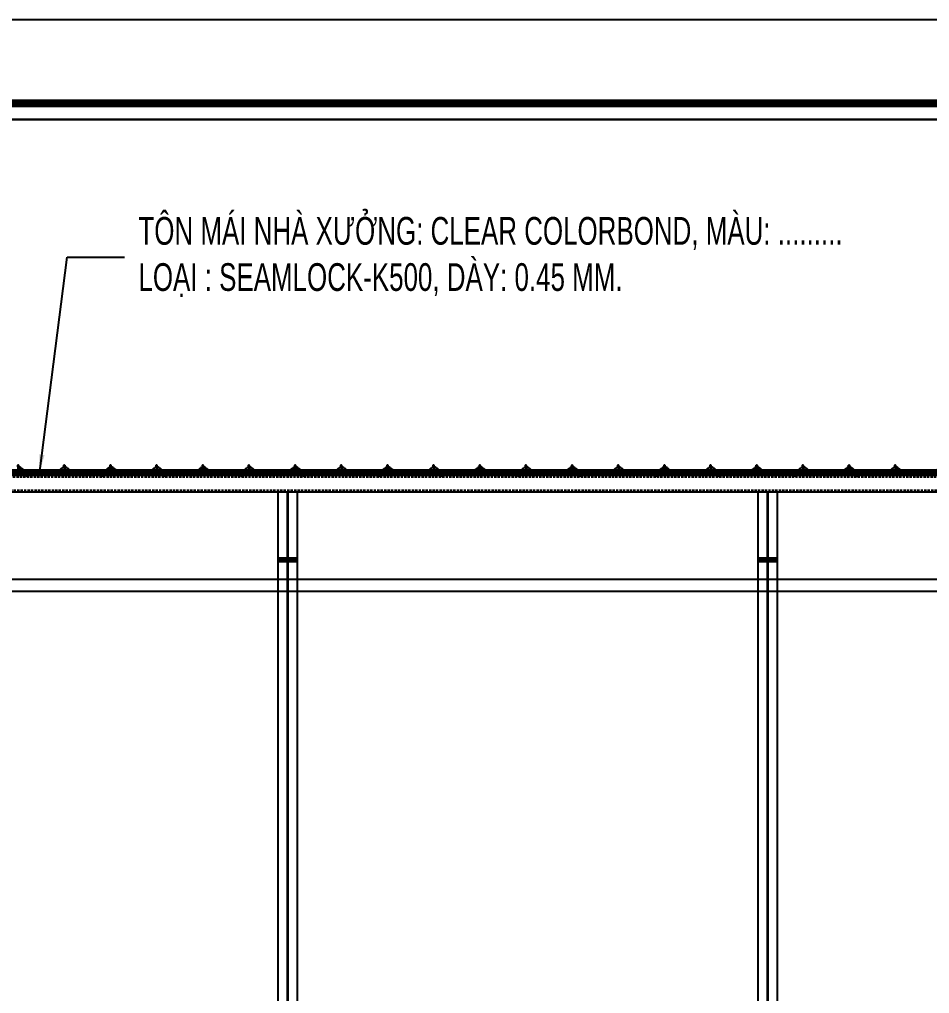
# Model space of a CAD drawing. Header units: inches. Extents: x 315041 to 662841, y -45540 to -35018.
# Drawn here: x 330507.5 to 330606.1, y -36266.6 to -36161.1 of the extents above; entities that cross this region are included whole.
import ezdxf

# ---------------------------------------------------------------- set-up
doc = ezdxf.new("R2010")
doc.units = ezdxf.units.IN
doc.header["$MEASUREMENT"] = 0
doc.linetypes.add('HIDDEN', pattern=[0.375, 0.25, -0.125])
for name, color, linetype in [('2', 2, 'Continuous'), ('3', 3, 'Continuous'), ('7', 7, 'Continuous'), ('8', 8, 'Continuous'), ('BAO KHUNG', 31, 'Continuous'), ('FLAT BAR', 1, 'Continuous'), ('STRUCTURE', 1, 'Continuous')]:
    doc.layers.add(name, color=color, linetype=linetype)
doc.styles.add('ST1H', font='vnshxh.shx', dxfattribs={"width": 0.7})
doc.dimstyles.new('3', dxfattribs={"dimtxt": 3.5, "dimasz": 1.8, "dimexe": 1, "dimexo": 0, "dimgap": 1, "dimtad": 1, "dimdec": 0, "dimlfac": 3, "dimzin": 0, "dimdsep": 46, "dimtxsty": 'ST1H', "dimblk": 'OBLIQUE', "dimcen": 1, "dimdle": 1, "dimclrd": 8, "dimclre": 8, "dimclrt": 3, "dimadec": 0, "dimazin": 0, "dimtfac": 1, "dimtdec": 0, "dimtix": 1, "dimtofl": 0, "dimtmove": 1, "dimatfit": 3, "dimfxl": 0.18, "dimtolj": 1, "dimtzin": 0, "dimlwd": -1, "dimlwe": -1, "dimarcsym": 1})

# ---------------------------------------------------------------- blocks, each defined once
blk = doc.blocks.new('A$C75D82031')
at = {"layer": '2', "color": 157, "linetype": 'Continuous'}
blk.add_lwpolyline([(0, 420), (594, 420), (594, 0), (0, 0)], close=True, dxfattribs=at)
at = {"layer": '7', "color": 147, "linetype": 'Continuous'}
blk.add_lwpolyline([(12.33, 57.61), (581.67, 57.61), (581.67, 409.19), (12.33, 409.19)], close=True, dxfattribs=at)
at = {"layer": 'BAO KHUNG', "color": 167, "linetype": 'Continuous', "const_width": 0.871}
blk.add_lwpolyline([(10.59, 9.07), (583.41, 9.07), (583.41, 410.93), (10.59, 410.93)], close=True, dxfattribs=at)
blk = doc.blocks.new('Short_Self_drilling')
at = {"layer": 'STRUCTURE', "color": 1, "linetype": 'Continuous'}
for p, q in [((6, 2), (-6, 2)), ((5, 4), (-5, 4)), ((-3, 3), (-5, 3)), ((3, 7), (-3, 7)), ((-3, 4), (-3, 7)), ((3, 3), (-3, 3)), ((-2, 3), (-2, 3)), ((6, 0), (0, 0)), ((2, 3), (2, 3)), ((2, -1), (2, 0)), ((3, 4), (3, 7)), ((5, 3), (3, 3)), ((3, -1), (-3, 0)), ((3, -3), (-3, -2)), ((3, -4), (-3, -3)), ((3, -6), (-3, -5)), ((3, -7), (-3, -6)), ((-2, -8), (-3, -8)), ((-2, -1), (-2, -1)), ((-2, -3), (-2, -2)), ((-2, -4), (-2, -4)), ((-2, -6), (-2, -5)), ((-2, -7), (-2, -7)), ((-2, -12), (-2, -8)), ((3, -9), (-1, -8)), ((2, -2), (2, -2)), ((2, -4), (2, -3)), ((2, -5), (2, -5)), ((2, -7), (2, -6)), ((2, -8), (2, -8)), ((2, -12), (2, -9))]:
    blk.add_line(p, q, dxfattribs=at)
blk.add_lwpolyline([(6, 1), (6, 2), (2, 3), (-2, 3), (-6, 2), (-6, 1)], close=True, dxfattribs=at)
for points in [[(-6, 1, -0.088869), (-6, 0), (0, 0)], [(0, 4), (0, 6, 0.338878), (-3, 6), (-3, 4)], [(3, 4), (3, 6, 0.338878), (0, 6), (0, 4)], [(0, -14), (-1, -12, -0.148657), (-1, -11), (-2, -8, -0.815006), (-1, -8, 0.150833), (-1, -9)], [(2, -12), (0, -14, -0.333596), (0, -14), (-2, -12)], [(2, -12), (2, -12, 0.52242), (1, -12), (0, -14)]]:
    blk.add_lwpolyline(points, format="xyb", dxfattribs=at)
for points in [[(3, -1), (2, -2), (-2, -1), (-3, 0), (-2, 0)], [(3, -3), (2, -3), (-2, -2), (-3, -2), (-2, -1), (2, -2), (3, -3)], [(3, -4), (2, -5), (-2, -4), (-3, -3), (-2, -3), (2, -4), (3, -4)], [(3, -6), (2, -6), (-2, -5), (-3, -5), (-2, -4), (2, -5), (3, -6)], [(3, -7), (2, -8), (-2, -7), (-3, -6), (-2, -6), (2, -7), (3, -7)], [(-2, -9), (-2, -8), (-3, -8), (-2, -7), (-2, -8)], [(-1, 0), (2, -1), (3, -1)], [(-1, -8), (2, -8), (3, -9)], [(3, -9), (2, -9), (-1, -9)]]:
    blk.add_lwpolyline(points, dxfattribs=at)
for centre, radius, start, end in [((-5, 3), 0.455, 109.7949, 250.2674), ((-3, 7), 0.429, 90.0311, 180.0311), ((3, 7), 0.429, 0.0311, 90.0311), ((5, 3), 0.435, 279.7276, 80.3347), ((10, 0), 3.74, 162.2963, 182.6103)]:
    blk.add_arc(centre, radius, start, end, dxfattribs=at)
blk = doc.blocks.new('A$C5F901649')
at = {"color": 3, "ltscale": 15}
blk.add_lwpolyline([(39.2, 32.6), (34, 32.6, -0.414214), (33.7, 32.9), (33.7, 38.9, 1), (31.7, 38.9), (31.7, 34.1, 0.564916), (32.7, 34.1), (32.7, 36.8), (33, 36.8), (33, 34.1, -0.737932), (31.3, 34.1), (31.3, 38.9, -1), (34, 38.9), (34, 32.9), (39.2, 32.9, -0.207596), (39.9, 32.6), (44.2, 28, 0.207596), (44.5, 27.9), (45.8, 27.9, -0.246585), (46.6, 27.5), (52.9, 21.7, 0.246585), (53.2, 21.6), (76.4, 21.6, 0.095415), (76.5, 21.6), (77.9, 22.2, -0.095415), (78.3, 22.2), (86.4, 22.2, -0.095415), (86.7, 22.2), (88.2, 21.6, 0.095415), (88.3, 21.6), (110.2, 21.6, 0.095415), (110.3, 21.6), (111.8, 22.2, -0.095415), (112.1, 22.2), (120.2, 22.2, -0.095415), (120.6, 22.2), (122, 21.6, 0.095415), (122.1, 21.6), (146.7, 21.6, 0.095415), (146.8, 21.6), (148.3, 22.2, -0.095415), (148.6, 22.2), (156.7, 22.2, -0.095415), (157.1, 22.2), (158.5, 21.6, 0.095415), (158.6, 21.6), (181.8, 21.6, 0.246585), (182.1, 21.7), (188.4, 27.5, -0.246585), (189.2, 27.9), (190.5, 27.9, 0.207596), (190.8, 28), (195.1, 32.6, -0.207596), (195.8, 32.9), (200, 32.9), (200, 38.9, 1), (199.3, 38.9), (199.3, 34.9, 1), (199.5, 34.9, -0.067331), (199.4, 35.9), (199.4, 37.3), (199.7, 37.3), (199.7, 36, 0.039103), (199.9, 34.9, -1), (199, 34.9), (199, 38.9, -1), (200.3, 38.9), (200.3, 32.9, -0.414214), (200, 32.6), (195.8, 32.6, 0.207596), (195.3, 32.4), (191, 27.8, -0.207596), (190.5, 27.6), (189.2, 27.6, 0.246585), (188.6, 27.3), (182.4, 21.5, -0.246585), (181.8, 21.2), (158.6, 21.2, -0.095415), (158.4, 21.3), (157, 21.9, 0.095415), (156.7, 21.9), (148.6, 21.9, 0.095415), (148.4, 21.9), (147, 21.3, -0.095415), (146.7, 21.2), (122.1, 21.2, -0.095415), (121.9, 21.3), (120.5, 21.9, 0.095415), (120.2, 21.9), (112.1, 21.9, 0.095415), (111.9, 21.9), (110.5, 21.3, -0.095415), (110.2, 21.2), (88.3, 21.2, -0.095415), (88, 21.3), (86.6, 21.9, 0.095415), (86.4, 21.9), (78.3, 21.9, 0.095415), (78, 21.9), (76.6, 21.3, -0.095415), (76.4, 21.2), (53.2, 21.2, -0.246585), (52.6, 21.5), (46.4, 27.3, 0.246585), (45.8, 27.6), (44.5, 27.6, -0.207596), (44, 27.8), (39.7, 32.4, 0.207596)], format="xyb", close=True, dxfattribs=at)
at = {"layer": 'FLAT BAR'}
blk.add_lwpolyline([(33.3, 38.9, 1), (32, 38.9), (32, 35), (31.7, 35), (31.7, 38.9, -1), (33.7, 38.9), (33.7, 32.6), (38.8, 32.6), (38.8, 32.2), (33.7, 32.2), (33.7, 21.6), (41.8, 21.6), (41.8, 21.2), (33.3, 21.2)], format="xyb", close=True, dxfattribs=at)
at = {"layer": 'FLAT BAR', "linetype": 'Continuous'}
blk.add_lwpolyline([(66.7, 4.6), (58.3, 4.6), (58.3, 21.2), (8.3, 21.2), (8.3, 4.6), (0, 4.6), (0, 3.6), (9.3, 3.6), (9.3, 20.2), (57.3, 20.2), (57.3, 3.6), (66.7, 3.6)], close=True, dxfattribs=at)
at = {"color": 1}
for p, xscale, yscale, zscale, rotation in [((4.2, 4.6), -0.3200000000824856, 0.3199999998323619, 0.32, 0.03112738804631476), ((37.7, 21.6), 0.3199999990920701, 0.3200000000651926, 0.3200000002560967, 359.9688729036745), ((62.5, 4.6), -0.3200000000824856, 0.3199999998323619, 0.32, 0.03112738804631476)]:
    blk.add_blockref('Short_Self_drilling', p, dxfattribs=dict(at, xscale=xscale, yscale=yscale, zscale=zscale, rotation=rotation))
blk = doc.blocks.new('A$C2213260D')
at = {"color": 9, "ltscale": 0.5}
for points in [[(0, 8.3, -1), (3.3, 8.3), (1.7, 1.7)], [(6.7, 8.3), (5, 1.7), (3.3, 8.3, -1)], [(6.7, 8.3, -1), (10, 8.3), (8.3, 1.7)], [(10, 8.3, -1), (13.3, 8.3), (11.7, 1.7)], [(16.7, 8.3), (15, 1.7), (13.3, 8.3, -1)], [(16.7, 8.3, -1), (20, 8.3), (18.3, 1.7)], [(20, 8.3, -1), (23.3, 8.3), (21.7, 1.7)], [(26.7, 8.3), (25, 1.7), (23.3, 8.3, -1)], [(26.7, 8.5, -1), (30, 8.5), (28.3, 1.8)], [(30, 8.3, -1), (33.3, 8.3), (31.7, 1.7)], [(36.7, 8.3), (35, 1.7), (33.3, 8.3, -1)], [(36.7, 8.3, -1), (40, 8.3), (38.3, 1.7)], [(40, 8.3, -1), (43.3, 8.3), (41.7, 1.7)], [(46.7, 8.3), (45, 1.7), (43.3, 8.3, -1)], [(46.7, 8.3, -1), (50, 8.3), (48.3, 1.7)], [(50, 8.3, -1), (53.3, 8.3), (51.7, 1.7)], [(56.7, 8.3), (55, 1.7), (53.3, 8.3, -1)], [(56.7, 8.5, -1), (60, 8.5), (58.3, 1.8)], [(60, 8.3, -1), (63.3, 8.3), (61.7, 1.7)], [(66.7, 8.3), (65, 1.7), (63.3, 8.3, -1)], [(66.7, 8.3, -1), (70, 8.3), (68.3, 1.7)], [(70, 8.3, -1), (73.3, 8.3), (71.7, 1.7)], [(76.7, 8.3), (75, 1.7), (73.3, 8.3, -1)], [(76.7, 8.3, -1), (80, 8.3), (78.3, 1.7)], [(80, 8.3, -1), (83.3, 8.3), (81.7, 1.7)], [(86.7, 8.3), (85, 1.7), (83.3, 8.3, -1)], [(86.7, 8.5, -1), (90, 8.5), (88.3, 1.8)], [(90, 8.3, -1), (93.3, 8.3), (91.7, 1.7)], [(96.7, 8.3), (95, 1.7), (93.3, 8.3, -1)], [(96.7, 8.3, -1), (100, 8.3), (98.3, 1.7)], [(100, 8.3, -1), (103.3, 8.3), (101.7, 1.7)], [(106.7, 8.3), (105, 1.7), (103.3, 8.3, -1)], [(106.7, 8.3, -1), (110, 8.3), (108.3, 1.7)], [(110, 8.3, -1), (113.3, 8.3), (111.7, 1.7)], [(116.7, 8.3), (115, 1.7), (113.3, 8.3, -1)], [(116.7, 8.5, -1), (120, 8.5), (118.3, 1.8)], [(120, 8.3, -1), (123.3, 8.3), (121.7, 1.7)], [(126.7, 8.3), (125, 1.7), (123.3, 8.3, -1)], [(126.7, 8.3, -1), (130, 8.3), (128.3, 1.7)], [(130, 8.3, -1), (133.3, 8.3), (131.7, 1.7)], [(136.7, 8.3), (135, 1.7), (133.3, 8.3, -1)], [(136.7, 8.3, -1), (140, 8.3), (138.3, 1.7)], [(140, 8.3, -1), (143.3, 8.3), (141.7, 1.7)], [(146.7, 8.3), (145, 1.7), (143.3, 8.3, -1)], [(146.7, 8.5, -1), (150, 8.5), (148.3, 1.8)], [(150, 8.3, -1), (153.3, 8.3), (151.7, 1.7)], [(156.7, 8.3), (155, 1.7), (153.3, 8.3, -1)], [(156.7, 8.3, -1), (160, 8.3), (158.3, 1.7)], [(160, 8.3, -1), (163.3, 8.3), (161.7, 1.7)], [(166.7, 8.3), (165, 1.7), (163.3, 8.3, -1)], [(166.7, 8.3, -1), (170, 8.3), (168.3, 1.7)], [(170, 8.3, -1), (173.3, 8.3), (171.7, 1.7)], [(176.7, 8.3), (175, 1.7), (173.3, 8.3, -1)], [(176.7, 8.5, -1), (180, 8.5), (178.3, 1.8)], [(180, 8.3, -1), (183.3, 8.3), (181.7, 1.7)], [(186.7, 8.3), (185, 1.7), (183.3, 8.3, -1)], [(186.7, 8.3, -1), (190, 8.3), (188.3, 1.7)], [(190, 8.3, -1), (193.3, 8.3), (191.7, 1.7)], [(196.7, 8.3), (195, 1.7), (193.3, 8.3, -1)], [(196.7, 8.3, -1), (200, 8.3), (198.3, 1.7)], [(200, 8.3, -1), (203.3, 8.3), (201.7, 1.7)], [(206.7, 8.3), (205, 1.7), (203.3, 8.3, -1)], [(206.7, 8.5, -1), (210, 8.5), (208.3, 1.8)], [(210, 8.3, -1), (213.3, 8.3), (211.7, 1.7)], [(216.7, 8.3), (215, 1.7), (213.3, 8.3, -1)], [(216.7, 8.3, -1), (220, 8.3), (218.3, 1.7)], [(220, 8.3, -1), (223.3, 8.3), (221.7, 1.7)], [(226.7, 8.3), (225, 1.7), (223.3, 8.3, -1)], [(226.7, 8.3, -1), (230, 8.3), (228.3, 1.7)], [(230, 8.3, -1), (233.3, 8.3), (231.7, 1.7)], [(236.7, 8.3), (235, 1.7), (233.3, 8.3, -1)], [(236.7, 8.5, -1), (240, 8.5), (238.3, 1.8)], [(240, 8.3, -1), (243.3, 8.3), (241.7, 1.7)], [(246.7, 8.3), (245, 1.7), (243.3, 8.3, -1)], [(246.7, 8.3, -1), (250, 8.3), (248.3, 1.7)], [(250, 8.3, -1), (253.3, 8.3), (251.7, 1.7)], [(256.7, 8.3), (255, 1.7), (253.3, 8.3, -1)], [(256.7, 8.3, -1), (260, 8.3), (258.3, 1.7)], [(260, 8.3, -1), (263.3, 8.3), (261.7, 1.7)], [(266.7, 8.3), (265, 1.7), (263.3, 8.3, -1)], [(266.7, 8.5, -1), (270, 8.5), (268.3, 1.8)], [(270, 8.3, -1), (273.3, 8.3), (271.7, 1.7)], [(276.7, 8.3), (275, 1.7), (273.3, 8.3, -1)], [(276.7, 8.3, -1), (280, 8.3), (278.3, 1.7)], [(280, 8.3, -1), (283.3, 8.3), (281.7, 1.7)], [(286.7, 8.3), (285, 1.7), (283.3, 8.3, -1)], [(286.7, 8.3, -1), (290, 8.3), (288.3, 1.7)], [(290, 8.3, -1), (293.3, 8.3), (291.7, 1.7)], [(296.7, 8.3), (295, 1.7), (293.3, 8.3, -1)], [(296.7, 8.5, -1), (300, 8.5), (298.3, 1.8)], [(300, 8.3, -1), (303.3, 8.3), (301.7, 1.7)], [(306.7, 8.3), (305, 1.7), (303.3, 8.3, -1)], [(306.7, 8.3, -1), (310, 8.3), (308.3, 1.7)], [(310, 8.3, -1), (313.3, 8.3), (311.7, 1.7)], [(316.7, 8.3), (315, 1.7), (313.3, 8.3, -1)], [(316.7, 8.3, -1), (320, 8.3), (318.3, 1.7)], [(320, 8.3, -1), (323.3, 8.3), (321.7, 1.7)], [(326.7, 8.3), (325, 1.7), (323.3, 8.3, -1)], [(326.7, 8.5, -1), (330, 8.5), (328.3, 1.8)], [(330, 8.3, -1), (333.3, 8.3), (331.7, 1.7)], [(333.3, 8.3, -1), (336.7, 8.3), (335, 1.7)], [(336.7, 8.2, -1), (340, 8.2), (338.3, 1.5)], [(340, 8.2, -1), (343.3, 8.2), (341.7, 1.5)]]:
    blk.add_lwpolyline(points, format="xyb", close=True, dxfattribs=at)
for points in [[(8.3, 1.7, -1), (5, 1.7, -1), (1.7, 1.7, -0.414214), (0, 0, -0.414214)], [(18.3, 1.7, -1), (15, 1.7, -1), (11.7, 1.7, -1), (8.3, 1.7)], [(30, 0, -0.414214), (28.3, 1.7, -1), (25, 1.7, -1), (21.7, 1.7, -1), (18.3, 1.7)], [(38.3, 1.7, -1), (35, 1.7, -1), (31.7, 1.7, -0.414214), (30, 0, -0.414214)], [(48.3, 1.7, -1), (45, 1.7, -1), (41.7, 1.7, -1), (38.3, 1.7)], [(60, 0, -0.414214), (58.3, 1.7, -1), (55, 1.7, -1), (51.7, 1.7, -1), (48.3, 1.7)], [(68.3, 1.7, -1), (65, 1.7, -1), (61.7, 1.7, -0.414214), (60, 0, -0.414214)], [(78.3, 1.7, -1), (75, 1.7, -1), (71.7, 1.7, -1), (68.3, 1.7)], [(90, 0, -0.414214), (88.3, 1.7, -1), (85, 1.7, -1), (81.7, 1.7, -1), (78.3, 1.7)], [(98.3, 1.7, -1), (95, 1.7, -1), (91.7, 1.7, -0.414214), (90, 0, -0.414214)], [(108.3, 1.7, -1), (105, 1.7, -1), (101.7, 1.7, -1), (98.3, 1.7)], [(120, 0, -0.414214), (118.3, 1.7, -1), (115, 1.7, -1), (111.7, 1.7, -1), (108.3, 1.7)], [(128.3, 1.7, -1), (125, 1.7, -1), (121.7, 1.7, -0.414214), (120, 0, -0.414214)], [(138.3, 1.7, -1), (135, 1.7, -1), (131.7, 1.7, -1), (128.3, 1.7)], [(150, 0, -0.414214), (148.3, 1.7, -1), (145, 1.7, -1), (141.7, 1.7, -1), (138.3, 1.7)], [(158.3, 1.7, -1), (155, 1.7, -1), (151.7, 1.7, -0.414214), (150, 0, -0.414214)], [(168.3, 1.7, -1), (165, 1.7, -1), (161.7, 1.7, -1), (158.3, 1.7)], [(180, 0, -0.414214), (178.3, 1.7, -1), (175, 1.7, -1), (171.7, 1.7, -1), (168.3, 1.7)], [(188.3, 1.7, -1), (185, 1.7, -1), (181.7, 1.7, -0.414214), (180, 0, -0.414214)], [(198.3, 1.7, -1), (195, 1.7, -1), (191.7, 1.7, -1), (188.3, 1.7)], [(210, 0, -0.414214), (208.3, 1.7, -1), (205, 1.7, -1), (201.7, 1.7, -1), (198.3, 1.7)], [(218.3, 1.7, -1), (215, 1.7, -1), (211.7, 1.7, -0.414214), (210, 0, -0.414214)], [(228.3, 1.7, -1), (225, 1.7, -1), (221.7, 1.7, -1), (218.3, 1.7)], [(240, 0, -0.414214), (238.3, 1.7, -1), (235, 1.7, -1), (231.7, 1.7, -1), (228.3, 1.7)], [(248.3, 1.7, -1), (245, 1.7, -1), (241.7, 1.7, -0.414214), (240, 0, -0.414214)], [(258.3, 1.7, -1), (255, 1.7, -1), (251.7, 1.7, -1), (248.3, 1.7)], [(270, 0, -0.414214), (268.3, 1.7, -1), (265, 1.7, -1), (261.7, 1.7, -1), (258.3, 1.7)], [(278.3, 1.7, -1), (275, 1.7, -1), (271.7, 1.7, -0.414214), (270, 0, -0.414214)], [(288.3, 1.7, -1), (285, 1.7, -1), (281.7, 1.7, -1), (278.3, 1.7)], [(300, 0, -0.414214), (298.3, 1.7, -1), (295, 1.7, -1), (291.7, 1.7, -1), (288.3, 1.7)], [(308.3, 1.7, -1), (305, 1.7, -1), (301.7, 1.7, -0.414214), (300, 0, -0.414214)], [(318.3, 1.7, -1), (315, 1.7, -1), (311.7, 1.7, -1), (308.3, 1.7)], [(330, 0, -0.414214), (328.3, 1.7, -1), (325, 1.7, -1), (321.7, 1.7, -1), (318.3, 1.7)], [(338.3, 1.7, -1), (335, 1.7, -1), (331.7, 1.7, -0.414214), (330, 0, -0.414214)], [(341.7, 1.5, -1), (338.3, 1.5)]]:
    blk.add_lwpolyline(points, format="xyb", dxfattribs=at)
blk = doc.blocks.new('_Oblique')
at = {"color": 0, "linetype": 'ByBlock', "lineweight": -2}
blk.add_line((-0.5, -0.5), (0.5, 0.5), dxfattribs=at)

msp = doc.modelspace()

# ---------------------------------------------------------------- hatches: boundary and pattern name
at = {"true_color": 0xf2ee0d}
h = msp.add_hatch(dxfattribs=at)
h.set_pattern_fill('ANSI37,_O', color=2, scale=0.12)
h.set_pattern_definition([(135, (340072.956989, -35126.134726), (0.010606601718, 0.010606601718), []), (45, (340072.956989, -35126.134726), (0.010606601718, -0.010606601718), [])])
h.paths.add_polyline_path([(330332.1295, -36210.4746), (330332.1295, -36210.4646), (330696.4293, -36210.4646), (330696.4293, -36210.4746)])

# ---------------------------------------------------------------- linework, layer by layer
at = {"color": 8}
for points in [[(330215.7734, -36171.9399), (330785.1113, -36171.9399), (330785.1113, -36523.5197), (330215.7734, -36523.5197)], [(330494.1275, -36209.9546), (330494.1275, -36210.4546), (330521.1255, -36210.4546), (330521.1255, -36209.9546)], [(330521.1255, -36209.9546), (330521.1255, -36210.4546), (330548.1234, -36210.4546), (330548.1234, -36209.9546)], [(330548.1234, -36209.9546), (330548.1234, -36210.4546), (330575.1214, -36210.4546), (330575.1214, -36209.9546)], [(330575.1214, -36209.9546), (330575.1214, -36210.4546), (330602.1194, -36210.4546), (330602.1194, -36209.9546)], [(330602.1194, -36209.9546), (330602.1194, -36210.4546), (330629.1174, -36210.4546), (330629.1174, -36209.9546)]]:
    msp.add_lwpolyline(points, close=True, dxfattribs=at)
at = {"color": 2, "true_color": 0xf2ee0d}
msp.add_lwpolyline([(330332.1295, -36210.4746), (330332.1295, -36210.4646), (330696.4293, -36210.4646), (330696.4293, -36210.4746), (330332.1295, -36210.4746)], dxfattribs=at)
at = {"color": 94}
msp.add_lwpolyline([(330332.1295, -36212.2746), (330696.4293, -36212.2746), (330696.4293, -36210.4746), (330332.1295, -36210.4746)], close=True, dxfattribs=at)
for points in [[(330696.4293, -36210.4896), (330332.1295, -36210.4896)], [(330332.1295, -36212.2596), (330696.4293, -36212.2596)]]:
    msp.add_lwpolyline(points, dxfattribs=at)
at = {"color": 94, "linetype": 'HIDDEN'}
for points in [[(330696.4293, -36210.6746), (330332.1295, -36210.6746)], [(330332.1295, -36212.0746), (330696.4293, -36212.0746)]]:
    msp.add_lwpolyline(points, dxfattribs=at)
at = {"layer": '2', "color": 9}
for p, q in [((330535.5193, -36474.9883), (330535.5193, -36212.2746)), ((330537.6393, -36474.9883), (330537.6393, -36212.2746)), ((330587.5193, -36474.9883), (330587.5193, -36212.2746)), ((330589.6393, -36474.9883), (330589.6393, -36212.2746)), ((330536.5493, -36474.9883), (330536.5493, -36219.8241)), ((330536.6093, -36474.9883), (330536.6093, -36219.8241)), ((330588.5493, -36474.9883), (330588.5493, -36219.8241)), ((330588.6093, -36474.9883), (330588.6093, -36219.8241))]:
    msp.add_line(p, q, dxfattribs=at)
at = {"layer": '8'}
for p, q in [((330535.5193, -36212.2746), (330537.6393, -36212.2746)), ((330536.5493, -36219.4241), (330536.5493, -36212.2746)), ((330536.6093, -36219.4241), (330536.6093, -36212.2746)), ((330587.5193, -36212.2746), (330589.6393, -36212.2746)), ((330588.5493, -36219.4241), (330588.5493, -36212.2746)), ((330588.6093, -36219.4241), (330588.6093, -36212.2746)), ((330535.5193, -36219.4241), (330537.6393, -36219.4241)), ((330535.5193, -36219.6241), (330537.6393, -36219.6241)), ((330535.5193, -36219.8241), (330537.6393, -36219.8241)), ((330587.5193, -36219.4241), (330589.6393, -36219.4241)), ((330587.5193, -36219.6241), (330589.6393, -36219.6241)), ((330587.5193, -36219.8241), (330589.6393, -36219.8241))]:
    msp.add_line(p, q, dxfattribs=at)
msp.add_lwpolyline([(330383.6091, -36223.0087), (330640.5491, -36223.0087), (330640.5491, -36221.7387), (330383.6091, -36221.7387)], close=True, dxfattribs=at)

# ---------------------------------------------------------------- block references
at = {"color": 1}
msp.add_blockref('A$C75D82031', (330203.4423, -36581.1298), dxfattribs=at)
at = {"color": 8}
for name, p, xscale, yscale, zscale in [('A$C5F901649', (330506.3895, -36210.5618), 0.03000000002793968, 0.02999999999883585, 0.03), ('A$C5F901649', (330511.3895, -36210.5618), 0.03000000002793968, 0.02999999999883585, 0.03), ('A$C5F901649', (330516.3895, -36210.5618), 0.03000000002793968, 0.02999999999883585, 0.03), ('A$C5F901649', (330521.3895, -36210.5618), 0.03000000002793968, 0.02999999999883585, 0.03), ('A$C5F901649', (330526.3895, -36210.5618), 0.03000000002793968, 0.02999999999883585, 0.03), ('A$C5F901649', (330531.3895, -36210.5618), 0.03000000002793968, 0.02999999999883585, 0.03), ('A$C5F901649', (330536.3895, -36210.5618), 0.03000000002793968, 0.02999999999883585, 0.03), ('A$C5F901649', (330541.3895, -36210.5618), 0.03000000002793968, 0.02999999999883585, 0.03), ('A$C5F901649', (330546.3895, -36210.5618), 0.03000000002793968, 0.02999999999883585, 0.03), ('A$C5F901649', (330551.3895, -36210.5618), 0.03000000002793968, 0.02999999999883585, 0.03), ('A$C5F901649', (330556.3895, -36210.5618), 0.03000000002793968, 0.02999999999883585, 0.03), ('A$C5F901649', (330561.3895, -36210.5618), 0.03000000002793968, 0.02999999999883585, 0.03), ('A$C5F901649', (330566.3895, -36210.5618), 0.03000000002793968, 0.02999999999883585, 0.03), ('A$C5F901649', (330571.3895, -36210.5618), 0.03000000002793968, 0.02999999999883585, 0.03), ('A$C5F901649', (330576.3895, -36210.5618), 0.03000000002793968, 0.02999999999883585, 0.03), ('A$C5F901649', (330581.3895, -36210.5618), 0.03000000002793968, 0.02999999999883585, 0.03), ('A$C5F901649', (330586.3895, -36210.5618), 0.03000000002793968, 0.02999999999883585, 0.03), ('A$C5F901649', (330591.3895, -36210.5618), 0.03000000002793968, 0.02999999999883585, 0.03), ('A$C5F901649', (330596.3895, -36210.5618), 0.03000000002793968, 0.02999999999883585, 0.03), ('A$C5F901649', (330601.3895, -36210.5618), 0.03000000002793968, 0.02999999999883585, 0.03), ('A$C2213260D', (330494.1274, -36210.4546), 0.04999999998835847, 0.0499999999992724, 0.05), ('A$C2213260D', (330507.6275, -36210.4546), 0.04999999998835847, 0.0499999999992724, 0.05), ('A$C2213260D', (330521.1254, -36210.4546), 0.04999999998835847, 0.0499999999992724, 0.05), ('A$C2213260D', (330534.6255, -36210.4546), 0.04999999998835847, 0.0499999999992724, 0.05), ('A$C2213260D', (330548.1234, -36210.4546), 0.04999999998835847, 0.0499999999992724, 0.05), ('A$C2213260D', (330561.6234, -36210.4546), 0.04999999998835847, 0.0499999999992724, 0.05), ('A$C2213260D', (330575.1214, -36210.4546), 0.04999999998835847, 0.0499999999992724, 0.05), ('A$C2213260D', (330588.6214, -36210.4546), 0.04999999998835847, 0.0499999999992724, 0.05), ('A$C2213260D', (330602.1194, -36210.4546), 0.04999999998835847, 0.0499999999992724, 0.05)]:
    msp.add_blockref(name, p, dxfattribs=dict(at, xscale=xscale, yscale=yscale, zscale=zscale))

# ---------------------------------------------------------------- leaders
at = {"color": 9}
msp.add_leader([(330509.7108, -36210.0379), (330512.6709, -36186.8442), (330520.4008, -36186.8442)], dimstyle='3', override={"dimgap": 1, "dimtad": 0}, dxfattribs=at)

# ---------------------------------------------------------------- next in the draw order: texts
at = {"layer": '3', "insert": (330520.4008, -36186.8442), "char_height": 3, "attachment_point": 4, "style": 'ST1H', "bg_fill": 2}
msp.add_mtext('\\A1;t«n m¸i nhµ x\xadëng: CLEAR COLORBOND, mµu: .........\\PLo¹i : SEAMLOCK-K500, dµy: 0.45 mm.', dxfattribs=at)

doc.saveas('drawing.dxf')
